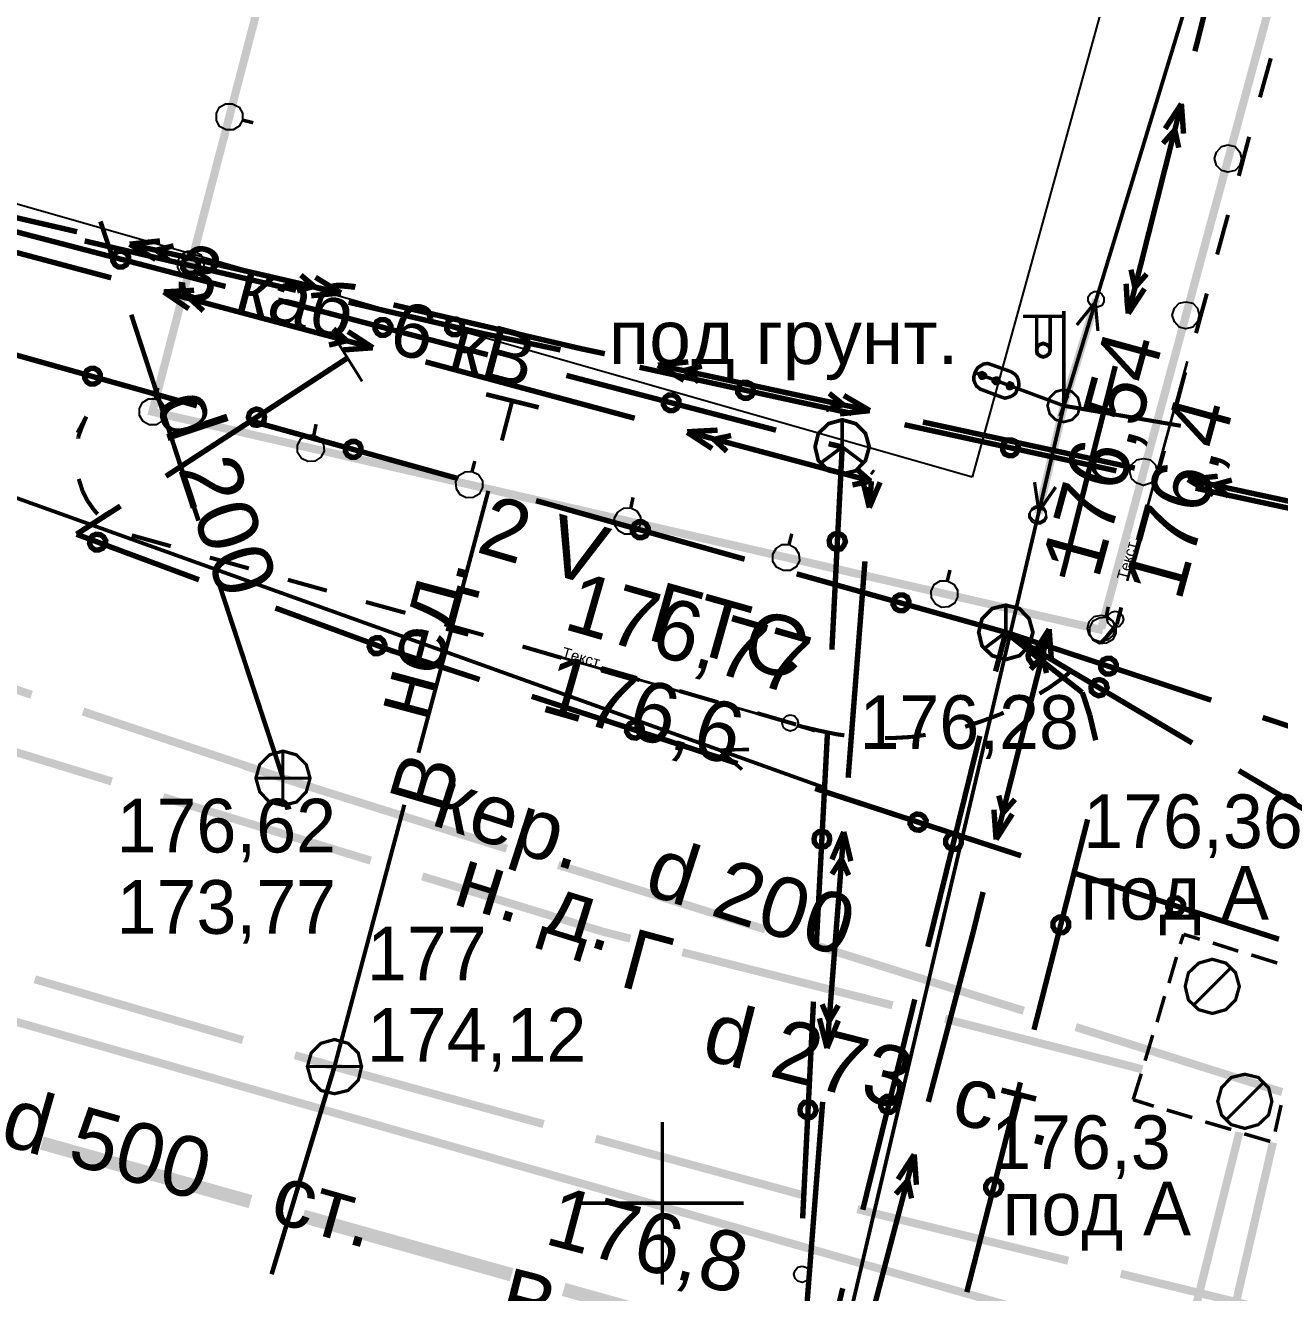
# Model space of a CAD drawing. Extents: x -2634 to -2115, y -2142 to -1393.
# Drawn here: x -2561.76 to -2538.61, y -2001.65 to -1978.27 of the extents above; entities that cross this region are included whole.
import ezdxf

# ---------------------------------------------------------------- set-up
doc = ezdxf.new("R2010")
doc.units = 0
doc.header["$MEASUREMENT"] = 0
for name, color, linetype in [('500_Геодез-Пункты_гео', 7, 'Continuous'), ('500_Дополн-Бордюры__п', 7, 'Continuous'), ('500_Линии_-Линии_связ', 7, 'Continuous'), ('500_Линии_-ЛЭП_провод', 7, 'Continuous'), ('500_Линии_-Смотровые_', 7, 'Continuous'), ('500_Линии_-Фонари_час', 7, 'Continuous'), ('500_Линии_-Электрокаб', 7, 'Continuous'), ('500_Объект-Опоры', 7, 'Continuous'), ('500_Огражд-Ограждения', 7, 'Continuous'), ('500_Рельеф-Высотные_о', 7, 'Continuous'), ('500_Трубоп-Водопровод', 7, 'Continuous'), ('500_Трубоп-Газопровод', 7, 'Continuous'), ('500_Трубоп-Канализаци', 7, 'Continuous'), ('500_Трубоп-Смотровые_', 7, 'Continuous'), ('500_Трубоп-Сооружения', 7, 'Continuous'), ('ЗАЯВКИ-Условные_з', 7, 'Continuous'), ('Красные_ли-Красные_ли', 7, 'Continuous'), ('Красные_ли-Оси_улиц_к', 7, 'Continuous')]:
    doc.layers.add(name, color=color, linetype=linetype)
doc.styles.add('TARIAL', font='Arial')

msp = doc.modelspace()

# ---------------------------------------------------------------- linework, layer by layer
at = {"layer": '500_Геодез-Пункты_гео', "color": 94, "const_width": 0.065}
for points in [[(-2550, -1998.5), (-2550, -2001.5)], [(-2551.5, -2000), (-2548.5, -2000)]]:
    msp.add_lwpolyline(points, dxfattribs=at)
at = {"layer": '500_Дополн-Бордюры__п', "color": 1, "const_width": 0.075}
for points in [[(-2538.77, -1978.88), (-2538.97, -1979.6)], [(-2539.17, -1980.33), (-2539.36, -1981.05)], [(-2539.56, -1981.77), (-2539.76, -1982.5)], [(-2539.95, -1983.22), (-2540.15, -1983.95)], [(-2540.35, -1984.67), (-2540.54, -1985.39)], [(-2560.63, -1985.49), (-2560.79, -1985.79)], [(-2560.71, -1985.68), (-2560.63, -1985.49)], [(-2560.63, -1985.49), (-2560.63, -1985.49)], [(-2560.78, -1985.87), (-2560.71, -1985.68)], [(-2560.78, -1985.9), (-2560.78, -1985.87)], [(-2540.74, -1986.12), (-2540.94, -1986.84)], [(-2560.76, -1986.67), (-2560.77, -1986.64)], [(-2560.7, -1986.86), (-2560.76, -1986.67)], [(-2560.61, -1987.04), (-2560.7, -1986.86)], [(-2560.49, -1987.21), (-2560.61, -1987.04)], [(-2560.42, -1987.29), (-2560.49, -1987.21)], [(-2559.07, -1987.88), (-2559.79, -1987.68)], [(-2541.13, -1987.56), (-2541.33, -1988.29)], [(-2557.63, -1988.29), (-2558.35, -1988.09)], [(-2556.19, -1988.7), (-2556.91, -1988.5)], [(-2554.74, -1989.11), (-2555.47, -1988.91)], [(-2541.53, -1989.01), (-2541.61, -1989.32)], [(-2553.3, -1989.52), (-2554.02, -1989.32)], [(-2541.61, -1989.32), (-2541.83, -1989.59)], [(-2541.83, -1989.59), (-2541.89, -1989.65)], [(-2551.86, -1989.94), (-2552.58, -1989.73)], [(-2550.42, -1990.35), (-2551.14, -1990.14)], [(-2542.58, -1990.29), (-2542.86, -1990.49)], [(-2542.43, -1990.16), (-2542.58, -1990.29)], [(-2542.86, -1990.49), (-2543.04, -1990.6)], [(-2548.97, -1990.76), (-2549.69, -1990.55)], [(-2547.53, -1991.17), (-2548.25, -1990.96)], [(-2543.76, -1990.98), (-2544.08, -1991.1)], [(-2543.7, -1990.95), (-2543.76, -1990.98)], [(-2547.52, -1991.18), (-2547.18, -1991.28)], [(-2547.12, -1991.28), (-2547.37, -1991.22)], [(-2544.08, -1991.1), (-2544.41, -1991.21)], [(-2544.41, -1991.21), (-2544.41, -1991.21)], [(-2546.78, -1991.35), (-2547.12, -1991.28)], [(-2546.64, -1991.37), (-2546.78, -1991.35)], [(-2545.76, -1991.42), (-2545.89, -1991.42)], [(-2545.41, -1991.4), (-2545.76, -1991.42)], [(-2545.14, -1991.36), (-2545.41, -1991.4)]]:
    msp.add_lwpolyline(points, dxfattribs=at)
at = {"layer": '500_Линии_-Линии_связ', "color": 6}
for points in [[(-2533.14, -1954.33), (-2542.59, -1985.29)], [(-2542.59, -1985.29), (-2548.97, -2012.41)], [(-2548.97, -2012.44), (-2542.59, -1985.29)]]:
    msp.add_lwpolyline(points, dxfattribs=at)
at = {"layer": '500_Линии_-Линии_связ', "color": 0}
for points, const_width in [([(-2561.93, -1982.08), (-2558.06, -1983.09)], 0.1), ([(-2556.76, -1983.16), (-2560.66, -1982.25)], 0.1), ([(-2557.09, -1983.34), (-2553.22, -1984.35)], 0.1), ([(-2553.3, -1983.96), (-2555.79, -1983.38)], 0.1), ([(-2542.58, -1985.24), (-2541.99, -1983.33)], 0.15), ([(-2551.88, -1984.26), (-2553.3, -1983.96)], 0.1), ([(-2558.59, -1985.29), (-2562.44, -1984.21)], 0.1), ([(-2556.07, -1983.99), (-2555.54, -1984.84)], 0.05), ([(-2555.81, -1984.41), (-2559.16, -1986.59)], 0.1), ([(-2546.51, -1985.43), (-2550.42, -1984.58)], 0.1), ([(-2551.77, -1984.73), (-2547.9, -1985.74)], 0.1), ([(-2542.6, -1985.34), (-2543.06, -1987.28)], 0.15), ([(-2542.59, -1985.29), (-2543.05, -1987.24)], 0.15), ([(-2553.78, -1986.63), (-2557.63, -1985.56)], 0.1), ([(-2541.62, -1986.49), (-2545.53, -1985.64)], 0.1), ([(-2546.93, -1985.99), (-2546.68, -1986.05)], 0.1), ([(-2546.68, -1986.05), (-2546.87, -1989.79)], 0.1), ([(-2536.25, -1987.65), (-2540.16, -1986.81)], 0.1), ([(-2560, -1987.14), (-2560.81, -1987.66)], 0.1), ([(-2560.81, -1987.66), (-2560.18, -1987.25)], 0.1), ([(-2548.48, -1988.12), (-2552.33, -1987.04)], 0.1), ([(-2558.55, -1988.5), (-2560.81, -1987.66)], 0.1), ([(-2560.81, -1987.66), (-2560.11, -1987.92)], 0.1), ([(-2543.66, -1989.47), (-2547.52, -1988.39)], 0.1), ([(-2555.02, -1989.8), (-2557.14, -1989.02)], 0.1), ([(-2543.66, -1989.47), (-2543.85, -1990.19)], 0.1), ([(-2543.78, -1989.93), (-2543.66, -1989.47)], 0.1), ([(-2543.66, -1989.47), (-2540.22, -1991.51)], 0.1), ([(-2543.66, -1989.47), (-2539.87, -1990.72)], 0.1), ([(-2542.25, -1990.58), (-2543.66, -1989.47)], 0.1), ([(-2543.66, -1989.47), (-2543.08, -1989.93)], 0.1), ([(-2553.37, -1990.34), (-2555.02, -1989.8)], 0.1), ([(-2548.61, -1991.89), (-2552.41, -1990.65)], 0.1), ([(-2542.22, -1990.66), (-2542.25, -1990.58)], 0.1), ([(-2542.11, -1991), (-2542.22, -1990.66)], 0.1), ([(-2542.03, -1991.34), (-2542.11, -1991)], 0.1), ([(-2538.92, -1991.04), (-2535.12, -1992.3)], 0.1), ([(-2546.95, -1991.29), (-2547.16, -1995.28)], 0.1), ([(-2545.1, -1995.27), (-2544.14, -1991.38)], 0.1), ([(-2542, -1991.46), (-2542.03, -1991.34)], 0.1), ([(-2539.36, -1992.02), (-2535.92, -1994.06)], 0.1), ([(-2543.38, -1993.59), (-2547.18, -1992.35)], 0.1), ([(-2543.14, -1996.8), (-2542.15, -1992.92)], 0.1), ([(-2538.62, -1995.13), (-2542.43, -1993.9)], 0.1), ([(-2547.21, -1996.28), (-2547.41, -2000.28)], 0.1), ([(-2546.3, -2000.12), (-2545.34, -1996.24)], 0.1), ([(-2544.38, -2001.64), (-2543.39, -1997.77)], 0.1), ([(-2547.63, -2005.46), (-2546.67, -2001.57)], 0.1)]:
    msp.add_lwpolyline(points, dxfattribs=dict(at, const_width=const_width))
at = {"layer": '500_Линии_-Линии_связ', "color": 0, "const_width": 0.1}
for points in [[(-2559.96, -1982.44), (-2559.89, -1982.48), (-2559.85, -1982.54), (-2559.85, -1982.62), (-2559.89, -1982.69), (-2559.96, -1982.73), (-2560.04, -1982.73), (-2560.1, -1982.69), (-2560.14, -1982.62), (-2560.14, -1982.55), (-2560.1, -1982.48), (-2560.04, -1982.44)], [(-2558.74, -1982.85), (-2558.81, -1982.81), (-2558.85, -1982.75), (-2558.85, -1982.67), (-2558.82, -1982.6), (-2558.75, -1982.56), (-2558.67, -1982.56), (-2558.61, -1982.59), (-2558.56, -1982.66), (-2558.56, -1982.74), (-2558.6, -1982.81), (-2558.66, -1982.85)], [(-2555.12, -1983.7), (-2555.05, -1983.74), (-2555.01, -1983.81), (-2555.01, -1983.88), (-2555.05, -1983.95), (-2555.12, -1983.99), (-2555.2, -1983.99), (-2555.26, -1983.95), (-2555.3, -1983.88), (-2555.3, -1983.81), (-2555.27, -1983.74), (-2555.2, -1983.7)], [(-2553.87, -1983.98), (-2553.94, -1983.94), (-2553.98, -1983.88), (-2553.98, -1983.8), (-2553.95, -1983.73), (-2553.88, -1983.69), (-2553.8, -1983.69), (-2553.73, -1983.72), (-2553.69, -1983.79), (-2553.69, -1983.87), (-2553.73, -1983.94), (-2553.79, -1983.98)], [(-2560.56, -1984.89), (-2560.62, -1984.85), (-2560.66, -1984.78), (-2560.66, -1984.71), (-2560.62, -1984.64), (-2560.55, -1984.6), (-2560.48, -1984.6), (-2560.41, -1984.64), (-2560.37, -1984.71), (-2560.37, -1984.79), (-2560.41, -1984.85), (-2560.48, -1984.89)], [(-2548.5, -1985.15), (-2548.56, -1985.12), (-2548.61, -1985.05), (-2548.61, -1984.97), (-2548.57, -1984.91), (-2548.51, -1984.86), (-2548.43, -1984.86), (-2548.36, -1984.89), (-2548.32, -1984.96), (-2548.32, -1985.04), (-2548.35, -1985.11), (-2548.42, -1985.15)], [(-2549.8, -1985.09), (-2549.73, -1985.13), (-2549.69, -1985.19), (-2549.69, -1985.27), (-2549.73, -1985.34), (-2549.8, -1985.38), (-2549.87, -1985.38), (-2549.94, -1985.34), (-2549.98, -1985.27), (-2549.98, -1985.19), (-2549.94, -1985.13), (-2549.88, -1985.09)], [(-2557.4, -1985.63), (-2557.48, -1985.65), (-2557.55, -1985.64), (-2557.61, -1985.58), (-2557.64, -1985.51), (-2557.62, -1985.43), (-2557.57, -1985.38), (-2557.49, -1985.35), (-2557.42, -1985.37), (-2557.36, -1985.42), (-2557.34, -1985.49), (-2557.35, -1985.57)], [(-2555.74, -1986.24), (-2555.81, -1986.2), (-2555.85, -1986.13), (-2555.85, -1986.05), (-2555.81, -1985.99), (-2555.74, -1985.95), (-2555.66, -1985.95), (-2555.59, -1985.99), (-2555.56, -1986.06), (-2555.56, -1986.14), (-2555.6, -1986.2), (-2555.66, -1986.24)], [(-2543.61, -1986.21), (-2543.68, -1986.18), (-2543.72, -1986.11), (-2543.72, -1986.03), (-2543.69, -1985.96), (-2543.62, -1985.92), (-2543.55, -1985.92), (-2543.48, -1985.95), (-2543.43, -1986.02), (-2543.43, -1986.1), (-2543.47, -1986.17), (-2543.53, -1986.21)], [(-2550.45, -1987.72), (-2550.51, -1987.68), (-2550.55, -1987.62), (-2550.55, -1987.54), (-2550.51, -1987.47), (-2550.44, -1987.43), (-2550.37, -1987.43), (-2550.3, -1987.47), (-2550.26, -1987.54), (-2550.26, -1987.62), (-2550.3, -1987.69), (-2550.37, -1987.72)], [(-2560.47, -1987.95), (-2560.54, -1987.9), (-2560.57, -1987.83), (-2560.56, -1987.75), (-2560.52, -1987.69), (-2560.45, -1987.66), (-2560.37, -1987.67), (-2560.31, -1987.71), (-2560.27, -1987.78), (-2560.28, -1987.86), (-2560.33, -1987.92), (-2560.4, -1987.95)], [(-2546.62, -1987.8), (-2546.65, -1987.87), (-2546.7, -1987.93), (-2546.78, -1987.94), (-2546.85, -1987.92), (-2546.91, -1987.86), (-2546.92, -1987.78), (-2546.9, -1987.71), (-2546.84, -1987.66), (-2546.76, -1987.64), (-2546.69, -1987.67), (-2546.64, -1987.72)], [(-2545.63, -1989.07), (-2545.7, -1989.03), (-2545.74, -1988.96), (-2545.74, -1988.89), (-2545.7, -1988.82), (-2545.63, -1988.78), (-2545.55, -1988.78), (-2545.48, -1988.82), (-2545.45, -1988.89), (-2545.45, -1988.97), (-2545.49, -1989.03), (-2545.55, -1989.07)], [(-2555.32, -1989.86), (-2555.38, -1989.81), (-2555.41, -1989.74), (-2555.4, -1989.66), (-2555.36, -1989.6), (-2555.29, -1989.57), (-2555.21, -1989.57), (-2555.15, -1989.62), (-2555.12, -1989.69), (-2555.12, -1989.77), (-2555.17, -1989.83), (-2555.24, -1989.86)], [(-2543.19, -1990.03), (-2543.24, -1989.96), (-2543.25, -1989.89), (-2543.22, -1989.82), (-2543.16, -1989.77), (-2543.08, -1989.76), (-2543.01, -1989.79), (-2542.96, -1989.85), (-2542.95, -1989.93), (-2542.98, -1990), (-2543.05, -1990.05), (-2543.12, -1990.06)], [(-2541.72, -1989.95), (-2541.65, -1990), (-2541.62, -1990.06), (-2541.62, -1990.14), (-2541.67, -1990.21), (-2541.74, -1990.24), (-2541.81, -1990.24), (-2541.88, -1990.19), (-2541.91, -1990.13), (-2541.91, -1990.05), (-2541.87, -1989.98), (-2541.8, -1989.95)], [(-2541.87, -1990.36), (-2541.81, -1990.41), (-2541.79, -1990.49), (-2541.82, -1990.56), (-2541.87, -1990.62), (-2541.95, -1990.64), (-2542.02, -1990.61), (-2542.08, -1990.56), (-2542.09, -1990.48), (-2542.07, -1990.41), (-2542.02, -1990.36), (-2541.94, -1990.34)], [(-2550.56, -1991.41), (-2550.62, -1991.37), (-2550.66, -1991.3), (-2550.65, -1991.22), (-2550.61, -1991.16), (-2550.54, -1991.12), (-2550.47, -1991.13), (-2550.4, -1991.17), (-2550.37, -1991.24), (-2550.37, -1991.32), (-2550.41, -1991.38), (-2550.48, -1991.42)], [(-2545.33, -1993.11), (-2545.39, -1993.07), (-2545.43, -1993), (-2545.42, -1992.92), (-2545.38, -1992.86), (-2545.31, -1992.82), (-2545.23, -1992.83), (-2545.17, -1992.87), (-2545.13, -1992.94), (-2545.14, -1993.02), (-2545.18, -1993.08), (-2545.25, -1993.12)], [(-2546.91, -1993.29), (-2546.93, -1993.37), (-2546.99, -1993.42), (-2547.06, -1993.43), (-2547.14, -1993.41), (-2547.19, -1993.35), (-2547.2, -1993.28), (-2547.18, -1993.2), (-2547.12, -1993.15), (-2547.05, -1993.14), (-2546.97, -1993.16), (-2546.92, -1993.22)], [(-2544.77, -1993.29), (-2544.73, -1993.22), (-2544.66, -1993.18), (-2544.58, -1993.18), (-2544.52, -1993.22), (-2544.48, -1993.28), (-2544.48, -1993.36), (-2544.51, -1993.43), (-2544.58, -1993.47), (-2544.66, -1993.47), (-2544.73, -1993.43), (-2544.77, -1993.37)], [(-2540.57, -1994.66), (-2540.64, -1994.62), (-2540.67, -1994.55), (-2540.67, -1994.47), (-2540.63, -1994.4), (-2540.56, -1994.37), (-2540.48, -1994.37), (-2540.41, -1994.42), (-2540.38, -1994.48), (-2540.38, -1994.56), (-2540.43, -1994.63), (-2540.49, -1994.66)], [(-2542.79, -1994.82), (-2542.75, -1994.76), (-2542.68, -1994.72), (-2542.61, -1994.72), (-2542.54, -1994.75), (-2542.5, -1994.82), (-2542.5, -1994.9), (-2542.54, -1994.97), (-2542.6, -1995.01), (-2542.68, -1995.01), (-2542.75, -1994.97), (-2542.79, -1994.9)], [(-2547.16, -1998.29), (-2547.19, -1998.36), (-2547.24, -1998.41), (-2547.32, -1998.43), (-2547.39, -1998.4), (-2547.45, -1998.35), (-2547.46, -1998.27), (-2547.44, -1998.2), (-2547.38, -1998.14), (-2547.3, -1998.13), (-2547.23, -1998.15), (-2547.18, -1998.21)], [(-2545.97, -1998.14), (-2545.93, -1998.07), (-2545.87, -1998.03), (-2545.79, -1998.03), (-2545.72, -1998.07), (-2545.68, -1998.14), (-2545.68, -1998.21), (-2545.72, -1998.28), (-2545.78, -1998.32), (-2545.86, -1998.32), (-2545.93, -1998.29), (-2545.97, -1998.22)], [(-2544.03, -1999.67), (-2543.99, -1999.6), (-2543.93, -1999.56), (-2543.85, -1999.56), (-2543.78, -1999.6), (-2543.74, -1999.66), (-2543.74, -1999.74), (-2543.78, -1999.81), (-2543.85, -1999.85), (-2543.92, -1999.85), (-2543.99, -1999.81), (-2544.03, -1999.74)]]:
    msp.add_lwpolyline(points, close=True, dxfattribs=at)
at = {"layer": '500_Линии_-Линии_связ', "color": 0}
for points in [[(-2542.14, -1983.28), (-2542.1, -1983.22), (-2542.03, -1983.18), (-2541.95, -1983.18), (-2541.89, -1983.23), (-2541.85, -1983.29), (-2541.85, -1983.37), (-2541.89, -1983.44), (-2541.96, -1983.47), (-2542.04, -1983.47), (-2542.1, -1983.43), (-2542.14, -1983.36)], [(-2542.91, -1987.36), (-2542.95, -1987.43), (-2543.02, -1987.47), (-2543.11, -1987.47), (-2543.18, -1987.43), (-2543.23, -1987.36), (-2543.23, -1987.28), (-2543.19, -1987.22), (-2543.12, -1987.18), (-2543.04, -1987.17), (-2542.96, -1987.21), (-2542.92, -1987.28)], [(-2542.92, -1987.32), (-2542.95, -1987.39), (-2543.02, -1987.43), (-2543.1, -1987.43), (-2543.16, -1987.39), (-2543.21, -1987.33), (-2543.21, -1987.25), (-2543.17, -1987.18), (-2543.11, -1987.14), (-2543.03, -1987.14), (-2542.96, -1987.17), (-2542.92, -1987.24)]]:
    msp.add_lwpolyline(points, close=True, dxfattribs=at)
at = {"layer": '500_Линии_-ЛЭП_провод', "color": 253, "const_width": 0.07}
for points in [[(-2533.14, -1954.33), (-2542.59, -1985.29)], [(-2547.05, -1992.32), (-2577.74, -1981.32)], [(-2548.97, -2012.41), (-2542.59, -1985.29)]]:
    msp.add_lwpolyline(points, dxfattribs=at)
at = {"layer": '500_Линии_-ЛЭП_провод', "color": 0}
for points, const_width in [([(-2542.59, -1985.29), (-2542.01, -1983.38)], 0.06), ([(-2542.35, -1983.8), (-2542.01, -1983.38)], 0.06), ([(-2541.96, -1983.91), (-2542.01, -1983.38)], 0.06), ([(-2542.59, -1985.29), (-2543.05, -1987.24)], 0.06), ([(-2543.13, -1986.7), (-2543.05, -1987.24)], 0.06), ([(-2542.74, -1986.79), (-2543.05, -1987.24)], 0.06), ([(-2548.4, -1991.63), (-2548.94, -1991.64)], 0.065), ([(-2547.05, -1992.32), (-2548.94, -1991.64)], 0.065), ([(-2548.53, -1992), (-2548.94, -1991.64)], 0.065)]:
    msp.add_lwpolyline(points, dxfattribs=dict(at, const_width=const_width))
at = {"layer": '500_Линии_-Смотровые_', "color": 0, "const_width": 0.07}
for points in [[(-2546.68, -1985.55), (-2546.43, -1985.62), (-2546.25, -1985.8), (-2546.18, -1986.05), (-2546.25, -1986.3), (-2546.43, -1986.49), (-2546.68, -1986.55), (-2546.93, -1986.49), (-2547.12, -1986.3), (-2547.18, -1986.05), (-2547.12, -1985.8), (-2546.93, -1985.62)], [(-2546.68, -1986), (-2546.68, -1986), (-2546.68, -1986), (-2546.68, -1986), (-2546.68, -1986), (-2546.68, -1986), (-2546.68, -1986), (-2546.68, -1986), (-2546.68, -1986), (-2546.68, -1986), (-2546.68, -1986), (-2546.68, -1986)], [(-2543.66, -1988.97), (-2543.41, -1989.03), (-2543.23, -1989.22), (-2543.16, -1989.47), (-2543.23, -1989.72), (-2543.41, -1989.9), (-2543.66, -1989.97), (-2543.91, -1989.9), (-2544.1, -1989.72), (-2544.16, -1989.47), (-2544.1, -1989.22), (-2543.91, -1989.03)], [(-2543.66, -1989.42), (-2543.66, -1989.42), (-2543.66, -1989.42), (-2543.66, -1989.42), (-2543.66, -1989.42), (-2543.66, -1989.42), (-2543.66, -1989.42), (-2543.66, -1989.42), (-2543.66, -1989.42), (-2543.66, -1989.42), (-2543.66, -1989.42), (-2543.66, -1989.42)]]:
    msp.add_lwpolyline(points, close=True, dxfattribs=at)
at = {"layer": '500_Линии_-Смотровые_', "color": 0, "const_width": 0.065}
for points in [[(-2546.68, -1985.55), (-2546.68, -1986.05)], [(-2547.08, -1986.35), (-2546.68, -1986.05)], [(-2546.68, -1986.05), (-2546.28, -1986.35)], [(-2543.66, -1988.97), (-2543.66, -1989.47)], [(-2544.06, -1989.77), (-2543.66, -1989.47)], [(-2543.66, -1989.47), (-2543.26, -1989.77)]]:
    msp.add_lwpolyline(points, dxfattribs=at)
at = {"layer": '500_Линии_-Фонари_час', "color": 0, "const_width": 0.065}
for points in [[(-2543.34, -1983.64), (-2542.59, -1983.64)], [(-2543.09, -1984.29), (-2543.09, -1983.64)], [(-2542.84, -1984.29), (-2542.84, -1983.64)], [(-2542.59, -1985.29), (-2542.59, -1983.54)], [(-2543.09, -1984.26), (-2543.09, -1984.14)], [(-2543.09, -1984.26), (-2543.09, -1984.14)], [(-2542.84, -1984.26), (-2542.84, -1984.14)], [(-2542.84, -1984.24), (-2542.84, -1984.24)], [(-2542.59, -1985.29), (-2544.23, -1984.68)], [(-2542.52, -1985.1), (-2542.66, -1985.48)]]:
    msp.add_lwpolyline(points, dxfattribs=at)
at = {"layer": '500_Линии_-Фонари_час', "color": 0}
for points, const_width in [([(-2543.09, -1984.26), (-2543.08, -1984.2), (-2543.03, -1984.16), (-2542.97, -1984.14), (-2542.91, -1984.16), (-2542.86, -1984.2), (-2542.84, -1984.26), (-2542.86, -1984.33), (-2542.91, -1984.37), (-2542.97, -1984.39), (-2543.03, -1984.37), (-2543.08, -1984.33)], 0.07), ([(-2544.23, -1984.68), (-2544.25, -1984.75), (-2544.25, -1984.82), (-2544.23, -1984.87), (-2544.2, -1984.93), (-2544.16, -1984.96), (-2544.14, -1984.98), (-2543.74, -1985.13), (-2543.68, -1985.15), (-2543.63, -1985.14), (-2543.57, -1985.12), (-2543.53, -1985.1), (-2543.48, -1985.06), (-2543.46, -1985.01), (-2543.44, -1984.98), (-2543.42, -1984.93), (-2543.42, -1984.88), (-2543.43, -1984.81), (-2543.45, -1984.76), (-2543.49, -1984.71), (-2543.55, -1984.67), (-2543.57, -1984.66), (-2543.96, -1984.52), (-2544, -1984.51), (-2544.07, -1984.52), (-2544.12, -1984.55), (-2544.18, -1984.59), (-2544.21, -1984.64)], 0.065), ([(-2544.11, -1984.78), (-2544.13, -1984.76), (-2544.14, -1984.74), (-2544.14, -1984.72), (-2544.13, -1984.69), (-2544.1, -1984.68), (-2544.08, -1984.69), (-2544.06, -1984.7), (-2544.04, -1984.72), (-2544.05, -1984.75), (-2544.06, -1984.77), (-2544.09, -1984.78)], 0.07), ([(-2543.85, -1984.88), (-2543.87, -1984.86), (-2543.89, -1984.84), (-2543.88, -1984.81), (-2543.87, -1984.79), (-2543.84, -1984.78), (-2543.82, -1984.78), (-2543.8, -1984.8), (-2543.79, -1984.82), (-2543.79, -1984.85), (-2543.8, -1984.87), (-2543.83, -1984.88)], 0.07), ([(-2543.6, -1984.97), (-2543.62, -1984.96), (-2543.63, -1984.93), (-2543.63, -1984.91), (-2543.61, -1984.89), (-2543.59, -1984.87), (-2543.56, -1984.88), (-2543.54, -1984.89), (-2543.53, -1984.92), (-2543.53, -1984.94), (-2543.55, -1984.96), (-2543.57, -1984.97)], 0.07)]:
    msp.add_lwpolyline(points, close=True, dxfattribs=dict(at, const_width=const_width))
for points in [[(-2541.94, -1985.53), (-2541.94, -1985.53)], [(-2541.14, -1985.83), (-2541.14, -1985.83)]]:
    msp.add_lwpolyline(points, dxfattribs=at)
at = {"layer": '500_Линии_-Электрокаб', "color": 12, "const_width": 0.1}
for points in [[(-2540.17, -1978.75), (-2539.19, -1974.87)], [(-2541.35, -1983.4), (-2540.42, -1979.72)], [(-2540.72, -1980.18), (-2540.42, -1979.72)], [(-2540.38, -1980.27), (-2540.42, -1979.72)], [(-2540.76, -1980.45), (-2540.54, -1980.2)], [(-2540.47, -1980.53), (-2540.54, -1980.2)], [(-2560.8, -1982.08), (-2564.7, -1981.18)], [(-2564.03, -1981.9), (-2560.17, -1982.93)], [(-2559.27, -1982.25), (-2559.83, -1982.31)], [(-2555.93, -1983.21), (-2559.83, -1982.31)], [(-2559.35, -1982.59), (-2559.83, -1982.31)], [(-2559.02, -1982.34), (-2559.34, -1982.42)], [(-2559.08, -1982.63), (-2559.34, -1982.42)], [(-2541.28, -1983.1), (-2541.35, -1982.78)], [(-2556.42, -1983.09), (-2556.67, -1982.88)], [(-2555.93, -1983.21), (-2556.4, -1982.92)], [(-2541.42, -1983.39), (-2541.44, -1983.04)], [(-2541.27, -1983.1), (-2541.06, -1982.86)], [(-2559.2, -1983.19), (-2558.64, -1983.16)], [(-2559.2, -1983.19), (-2555.34, -1984.22)], [(-2559.2, -1983.19), (-2558.74, -1983.5)], [(-2558.71, -1983.32), (-2558.39, -1983.25)], [(-2556.43, -1983.09), (-2556.74, -1983.17)], [(-2555.93, -1983.21), (-2556.48, -1983.26)], [(-2541.29, -1983.42), (-2541.1, -1983.13)], [(-2558.71, -1983.32), (-2558.47, -1983.54)], [(-2551.49, -1984.24), (-2554.96, -1983.43)], [(-2541.4, -1983.59), (-2541.42, -1983.39)], [(-2541.4, -1983.59), (-2541.35, -1983.4)], [(-2541.4, -1983.59), (-2541.29, -1983.42)], [(-2556.07, -1983.87), (-2555.82, -1984.09)], [(-2555.8, -1983.92), (-2555.34, -1984.22)], [(-2556.15, -1984.17), (-2555.82, -1984.09)], [(-2555.89, -1984.26), (-2555.34, -1984.22)], [(-2551.06, -1984.33), (-2551.49, -1984.24)], [(-2554.37, -1984.48), (-2550.51, -1985.52)], [(-2549.52, -1984.48), (-2550.08, -1984.54)], [(-2546.17, -1985.38), (-2550.08, -1984.54)], [(-2549.6, -1984.82), (-2550.08, -1984.54)], [(-2549.27, -1984.56), (-2549.59, -1984.64)], [(-2549.33, -1984.85), (-2549.59, -1984.64)], [(-2542.62, -1988.44), (-2541.64, -1984.56)], [(-2546.66, -1985.27), (-2546.92, -1985.06)], [(-2546.17, -1985.38), (-2546.65, -1985.1)], [(-2546.67, -1985.27), (-2546.98, -1985.36)], [(-2546.17, -1985.38), (-2546.72, -1985.44)], [(-2541.28, -1986.44), (-2545.19, -1985.59)], [(-2549.54, -1985.77), (-2548.98, -1985.74)], [(-2549.54, -1985.77), (-2546.14, -1986.68)], [(-2549.54, -1985.78), (-2549.08, -1986.08)], [(-2549.05, -1985.91), (-2548.73, -1985.84)], [(-2549.05, -1985.91), (-2548.81, -1986.13)], [(-2546.41, -1986.46), (-2546.16, -1986.68)], [(-2546.14, -1986.5), (-2546.1, -1986.53)], [(-2546.49, -1986.75), (-2546.16, -1986.68)], [(-2546.3, -1986.67), (-2546.18, -1987.17)], [(-2546.14, -1986.68), (-2546.18, -1987.17)], [(-2545.98, -1986.7), (-2546.18, -1987.17)], [(-2539.75, -1986.59), (-2540.3, -1986.65)], [(-2536.39, -1987.49), (-2540.3, -1986.65)], [(-2539.83, -1986.93), (-2540.3, -1986.65)], [(-2539.49, -1986.66), (-2539.82, -1986.75)], [(-2539.55, -1986.96), (-2539.82, -1986.75)], [(-2546.23, -1986.84), (-2546.19, -1986.84)], [(-2546.26, -1988.16), (-2546.57, -1992.15)], [(-2543.84, -1993.29), (-2542.86, -1989.41)], [(-2543.16, -1989.88), (-2542.86, -1989.41)], [(-2542.82, -1989.97), (-2542.86, -1989.41)], [(-2543.2, -1990.15), (-2542.98, -1989.9)], [(-2542.91, -1990.22), (-2542.98, -1989.9)], [(-2543.71, -1992.8), (-2543.79, -1992.48)], [(-2543.71, -1992.8), (-2543.49, -1992.55)], [(-2543.84, -1993.29), (-2543.88, -1992.74)], [(-2543.84, -1993.29), (-2543.54, -1992.82)], [(-2546.65, -1993.15), (-2546.96, -1997.14)], [(-2546.65, -1993.15), (-2546.87, -1993.66)], [(-2546.65, -1993.15), (-2546.52, -1993.69)], [(-2546.69, -1993.65), (-2546.87, -1993.93)], [(-2546.69, -1993.66), (-2546.56, -1993.95)], [(-2544.26, -1994.99), (-2544.08, -1994.26)], [(-2545.09, -1998.13), (-2544.26, -1994.99)], [(-2547.05, -1996.33), (-2546.92, -1996.64)], [(-2546.75, -1996.35), (-2546.92, -1996.64)], [(-2547.1, -1996.59), (-2546.96, -1997.14)], [(-2546.75, -1996.63), (-2546.96, -1997.14)], [(-2547.04, -1998.13), (-2547.35, -2002.12)], [(-2546.37, -2002.97), (-2545.35, -1999.1)], [(-2545.65, -1999.56), (-2545.35, -1999.1)], [(-2545.31, -1999.66), (-2545.35, -1999.1)], [(-2545.69, -1999.83), (-2545.47, -1999.58)], [(-2545.4, -1999.91), (-2545.47, -1999.58)]]:
    msp.add_lwpolyline(points, dxfattribs=at)
at = {"layer": '500_Объект-Опоры', "color": 1, "const_width": 0.05}
msp.add_lwpolyline([(-2542.59, -1984.99), (-2542.44, -1985.03), (-2542.33, -1985.14), (-2542.29, -1985.29), (-2542.33, -1985.44), (-2542.44, -1985.55), (-2542.59, -1985.59), (-2542.74, -1985.55), (-2542.85, -1985.44), (-2542.89, -1985.29), (-2542.85, -1985.14), (-2542.74, -1985.03)], close=True, dxfattribs=at)
at = {"layer": '500_Объект-Опоры', "color": 0, "const_width": 0.075}
msp.add_lwpolyline([(-2542.59, -1985.29), (-2540.43, -1985.66)], dxfattribs=at)
at = {"layer": '500_Огражд-Ограждения', "color": 0}
for points, const_width in [([(-2541.9, -1989.4), (-2527.83, -1937.4)], 0.15), ([(-2541.87, -1989.43), (-2559.41, -1985.4), (-2555.15, -1969.07)], 0.15), ([(-2557.55, -1980.07), (-2557.75, -1980.02)], 0.065), ([(-2558.26, -1982.79), (-2558.46, -1982.74)], 0.065), ([(-2559.31, -1984.96), (-2559.35, -1985.16)], 0.065), ([(-2556.39, -1985.63), (-2556.43, -1985.83)], 0.065), ([(-2553.46, -1986.31), (-2553.51, -1986.5)], 0.065), ([(-2550.54, -1986.98), (-2550.58, -1987.17)], 0.065), ([(-2547.61, -1987.65), (-2547.66, -1987.85)], 0.065), ([(-2544.69, -1988.32), (-2544.74, -1988.52)], 0.065), ([(-2541.77, -1989), (-2541.81, -1989.19)], 0.065)]:
    msp.add_lwpolyline(points, dxfattribs=dict(at, const_width=const_width))
for points in [[(-2557.75, -1980.02), (-2557.81, -1980.13), (-2557.92, -1980.2), (-2558.05, -1980.2), (-2558.17, -1980.14), (-2558.23, -1980.02), (-2558.23, -1979.89), (-2558.17, -1979.78), (-2558.06, -1979.72), (-2557.93, -1979.72), (-2557.81, -1979.78), (-2557.75, -1979.89)], [(-2539.56, -1980.48), (-2539.43, -1980.51), (-2539.34, -1980.61), (-2539.31, -1980.73), (-2539.34, -1980.86), (-2539.43, -1980.95), (-2539.56, -1980.98), (-2539.68, -1980.95), (-2539.77, -1980.86), (-2539.81, -1980.73), (-2539.77, -1980.61), (-2539.68, -1980.51)], [(-2558.46, -1982.74), (-2558.52, -1982.85), (-2558.63, -1982.92), (-2558.76, -1982.92), (-2558.88, -1982.86), (-2558.94, -1982.74), (-2558.94, -1982.62), (-2558.88, -1982.5), (-2558.77, -1982.44), (-2558.64, -1982.44), (-2558.52, -1982.5), (-2558.46, -1982.61)], [(-2540.34, -1983.37), (-2540.21, -1983.4), (-2540.12, -1983.49), (-2540.09, -1983.62), (-2540.12, -1983.74), (-2540.21, -1983.84), (-2540.34, -1983.87), (-2540.46, -1983.84), (-2540.55, -1983.74), (-2540.59, -1983.62), (-2540.55, -1983.49), (-2540.46, -1983.4)], [(-2559.35, -1985.16), (-2559.24, -1985.22), (-2559.17, -1985.33), (-2559.17, -1985.46), (-2559.23, -1985.57), (-2559.34, -1985.64), (-2559.47, -1985.64), (-2559.58, -1985.58), (-2559.65, -1985.47), (-2559.65, -1985.34), (-2559.59, -1985.23), (-2559.48, -1985.16)], [(-2556.43, -1985.83), (-2556.32, -1985.89), (-2556.25, -1986), (-2556.24, -1986.13), (-2556.3, -1986.24), (-2556.41, -1986.31), (-2556.54, -1986.32), (-2556.66, -1986.26), (-2556.73, -1986.15), (-2556.73, -1986.02), (-2556.67, -1985.9), (-2556.56, -1985.83)], [(-2541.12, -1986.26), (-2540.99, -1986.29), (-2540.9, -1986.38), (-2540.87, -1986.51), (-2540.9, -1986.63), (-2540.99, -1986.72), (-2541.12, -1986.76), (-2541.24, -1986.72), (-2541.34, -1986.63), (-2541.37, -1986.51), (-2541.34, -1986.38), (-2541.24, -1986.29)], [(-2553.51, -1986.5), (-2553.39, -1986.56), (-2553.32, -1986.67), (-2553.32, -1986.8), (-2553.38, -1986.92), (-2553.49, -1986.98), (-2553.62, -1986.99), (-2553.73, -1986.93), (-2553.8, -1986.82), (-2553.81, -1986.69), (-2553.75, -1986.57), (-2553.64, -1986.51)], [(-2550.58, -1987.17), (-2550.47, -1987.23), (-2550.4, -1987.34), (-2550.4, -1987.47), (-2550.46, -1987.59), (-2550.57, -1987.66), (-2550.7, -1987.66), (-2550.81, -1987.6), (-2550.88, -1987.49), (-2550.88, -1987.36), (-2550.82, -1987.25), (-2550.71, -1987.18)], [(-2547.66, -1987.85), (-2547.55, -1987.91), (-2547.48, -1988.02), (-2547.47, -1988.15), (-2547.53, -1988.26), (-2547.64, -1988.33), (-2547.77, -1988.33), (-2547.89, -1988.27), (-2547.96, -1988.16), (-2547.96, -1988.03), (-2547.9, -1987.92), (-2547.79, -1987.85)], [(-2544.74, -1988.52), (-2544.62, -1988.58), (-2544.55, -1988.69), (-2544.55, -1988.82), (-2544.61, -1988.93), (-2544.72, -1989), (-2544.85, -1989.01), (-2544.96, -1988.95), (-2545.03, -1988.84), (-2545.04, -1988.71), (-2544.98, -1988.59), (-2544.87, -1988.52)], [(-2541.9, -1989.15), (-2541.78, -1989.18), (-2541.68, -1989.27), (-2541.65, -1989.4), (-2541.68, -1989.52), (-2541.78, -1989.61), (-2541.9, -1989.65), (-2542.03, -1989.61), (-2542.12, -1989.52), (-2542.15, -1989.4), (-2542.12, -1989.27), (-2542.03, -1989.18)], [(-2541.81, -1989.19), (-2541.7, -1989.25), (-2541.63, -1989.36), (-2541.63, -1989.49), (-2541.69, -1989.61), (-2541.8, -1989.67), (-2541.93, -1989.68), (-2542.04, -1989.62), (-2542.11, -1989.51), (-2542.11, -1989.38), (-2542.05, -1989.26), (-2541.94, -1989.2)]]:
    msp.add_lwpolyline(points, close=True, dxfattribs=at)
at = {"layer": '500_Рельеф-Высотные_о', "color": 0, "const_width": 0.05}
for points in [[(-2541.42, -1988.52), (-2540.31, -1984.47)], [(-2551.87, -1989.93), (-2547.83, -1991.09)]]:
    msp.add_lwpolyline(points, dxfattribs=at)
at = {"layer": '500_Рельеф-Высотные_о', "color": 0}
for points in [[(-2541.64, -1989.08), (-2541.56, -1989.1), (-2541.51, -1989.15), (-2541.49, -1989.23), (-2541.51, -1989.3), (-2541.56, -1989.36), (-2541.64, -1989.38), (-2541.71, -1989.36), (-2541.77, -1989.3), (-2541.79, -1989.23), (-2541.77, -1989.15), (-2541.71, -1989.1)], [(-2547.64, -1990.99), (-2547.56, -1991.01), (-2547.51, -1991.07), (-2547.49, -1991.14), (-2547.51, -1991.22), (-2547.56, -1991.27), (-2547.64, -1991.29), (-2547.71, -1991.27), (-2547.77, -1991.22), (-2547.79, -1991.14), (-2547.77, -1991.07), (-2547.71, -1991.01)], [(-2547.42, -2001.16), (-2547.35, -2001.18), (-2547.29, -2001.24), (-2547.27, -2001.31), (-2547.29, -2001.39), (-2547.35, -2001.44), (-2547.42, -2001.46), (-2547.5, -2001.44), (-2547.55, -2001.39), (-2547.57, -2001.31), (-2547.55, -2001.24), (-2547.5, -2001.18)]]:
    msp.add_lwpolyline(points, close=True, dxfattribs=at)
at = {"layer": '500_Трубоп-Водопровод', "color": 0, "const_width": 0.085}
msp.add_lwpolyline([(-2553.25, -1985.08), (-2552.28, -1985.32)], dxfattribs=at)
at = {"layer": '500_Трубоп-Водопровод', "color": 94}
for points, const_width in [([(-2552.77, -1985.2), (-2552.96, -1985.93)], 0.075), ([(-2552.95, -1985.89), (-2552.77, -1985.2)], 0.075), ([(-2554.5, -1991.69), (-2553.21, -1986.86)], 0.075), ([(-2556.05, -1997.48), (-2554.76, -1992.65)], 0.075), ([(-2561.58, -1995.87), (-2557.74, -1996.99)], 0.15), ([(-2556.78, -1997.27), (-2556.05, -1997.48)], 0.15), ([(-2556.05, -1997.48), (-2557.21, -2001.31)], 0.085), ([(-2556.05, -1997.48), (-2556.38, -1997.38)], 0.15), ([(-2556.05, -1997.48), (-2552.19, -1998.54)], 0.15), ([(-2561.45, -1998.89), (-2557.6, -1999.97)], 0.25), ([(-2551.23, -1998.81), (-2547.37, -1999.86)], 0.15), ([(-2546.4, -2000.11), (-2542.51, -2001.06)], 0.15), ([(-2556.63, -2000.24), (-2552.78, -2001.32)], 0.25), ([(-2541.54, -2001.3), (-2537.66, -2002.25)], 0.15), ([(-2551.82, -2001.59), (-2547.97, -2002.67)], 0.25)]:
    msp.add_lwpolyline(points, dxfattribs=dict(at, const_width=const_width))
at = {"layer": '500_Трубоп-Газопровод', "color": 5, "const_width": 0.15}
for points in [[(-2563.99, -1991.05), (-2560.16, -1992.22)], [(-2559.21, -1992.51), (-2555.38, -1993.68)], [(-2554.43, -1993.97), (-2551.1, -1994.99)], [(-2551.1, -1994.99), (-2550.59, -1995.12)], [(-2549.63, -1995.37), (-2545.75, -1996.35)], [(-2544.78, -1996.6), (-2541.14, -1997.53)], [(-2541.14, -1997.53), (-2541.87, -1997.34)], [(-2539.35, -1998.69), (-2540.32, -2002.57)], [(-2538.73, -1998.88), (-2539.63, -2002.77)]]:
    msp.add_lwpolyline(points, dxfattribs=at)
at = {"layer": '500_Трубоп-Канализаци', "color": 34}
for points, const_width in [([(-2560.11, -1982.66), (-2560.37, -1981.89)], 0.085), ([(-2560.37, -1981.89), (-2560.13, -1982.6)], 0.085), ([(-2558.56, -1987.41), (-2559.8, -1983.61)], 0.085), ([(-2557, -1992.16), (-2558.25, -1988.36)], 0.085), ([(-2565.43, -1989.35), (-2561.64, -1990.62)], 0.15), ([(-2560.69, -1990.93), (-2557, -1992.16)], 0.15), ([(-2552.87, -1993.46), (-2556.69, -1992.26)], 0.15), ([(-2548.1, -1994.95), (-2551.92, -1993.76)], 0.15), ([(-2543.33, -1996.45), (-2547.15, -1995.25)], 0.15), ([(-2538.56, -1997.95), (-2542.37, -1996.75)], 0.15)]:
    msp.add_lwpolyline(points, dxfattribs=dict(at, const_width=const_width))
at = {"layer": '500_Трубоп-Канализаци', "color": 32, "const_width": 0.15}
for points in [[(-2557, -1992.16), (-2557.71, -1991.93)], [(-2557, -1992.16), (-2556.28, -1992.39)]]:
    msp.add_lwpolyline(points, dxfattribs=at)
at = {"layer": '500_Трубоп-Смотровые_', "color": 0, "const_width": 0.06}
for points in [[(-2557, -1991.66), (-2556.75, -1991.73), (-2556.57, -1991.91), (-2556.5, -1992.16), (-2556.57, -1992.41), (-2556.75, -1992.6), (-2557, -1992.66), (-2557.25, -1992.6), (-2557.43, -1992.41), (-2557.5, -1992.16), (-2557.43, -1991.91), (-2557.25, -1991.73)], [(-2539.85, -1995.5), (-2539.6, -1995.57), (-2539.42, -1995.75), (-2539.35, -1996), (-2539.42, -1996.25), (-2539.6, -1996.43), (-2539.85, -1996.5), (-2540.1, -1996.43), (-2540.29, -1996.25), (-2540.35, -1996), (-2540.29, -1995.75), (-2540.1, -1995.57)], [(-2556.05, -1996.98), (-2555.8, -1997.05), (-2555.61, -1997.23), (-2555.55, -1997.48), (-2555.61, -1997.73), (-2555.8, -1997.92), (-2556.05, -1997.98), (-2556.3, -1997.92), (-2556.48, -1997.73), (-2556.55, -1997.48), (-2556.48, -1997.23), (-2556.3, -1997.05)], [(-2539.25, -1997.62), (-2539, -1997.68), (-2538.81, -1997.87), (-2538.75, -1998.12), (-2538.81, -1998.37), (-2539, -1998.55), (-2539.25, -1998.62), (-2539.5, -1998.55), (-2539.68, -1998.37), (-2539.75, -1998.12), (-2539.68, -1997.87), (-2539.5, -1997.68)]]:
    msp.add_lwpolyline(points, close=True, dxfattribs=at)
at = {"layer": '500_Трубоп-Смотровые_', "color": 0, "const_width": 0.055}
for points in [[(-2557, -1992.66), (-2557, -1991.66)], [(-2557.5, -1992.16), (-2556.5, -1992.16)], [(-2540.2, -1996.35), (-2539.5, -1995.65)], [(-2556.55, -1997.48), (-2555.55, -1997.48)], [(-2539.6, -1998.47), (-2538.9, -1997.77)]]:
    msp.add_lwpolyline(points, dxfattribs=at)
at = {"layer": '500_Трубоп-Сооружения', "color": 0, "const_width": 0.065}
for points in [[(-2540.44, -1995.22), (-2540.38, -1995.04)], [(-2540.38, -1995.04), (-2540.08, -1995.13)], [(-2539.84, -1995.2), (-2539.37, -1995.35)], [(-2539.13, -1995.42), (-2538.65, -1995.57)], [(-2540.65, -1995.94), (-2540.51, -1995.46)], [(-2540.87, -1996.66), (-2540.73, -1996.18)], [(-2541.09, -1997.37), (-2540.95, -1996.9)], [(-2541.31, -1998.09), (-2541.16, -1997.61)], [(-2540.93, -1998.21), (-2541.31, -1998.09)], [(-2538.58, -1998.19), (-2538.69, -1998.68)], [(-2540.22, -1998.42), (-2540.69, -1998.28)], [(-2539.5, -1998.64), (-2539.98, -1998.5)], [(-2538.78, -1998.86), (-2539.26, -1998.72)]]:
    msp.add_lwpolyline(points, dxfattribs=at)
at = {"layer": 'ЗАЯВКИ-Условные_з', "color": 98, "const_width": 0.065}
for points in [[(-2550, -2001.5), (-2550, -1998.5)], [(-2551.5, -2000), (-2548.5, -2000)]]:
    msp.add_lwpolyline(points, dxfattribs=at)
at = {"layer": 'Красные_ли-Красные_ли', "color": 12}
for p, q in [((-2481.16, -1758.39), (-2544.28, -1986.61)), ((-2544.28, -1986.61), (-2627.393, -1962.858))]:
    msp.add_line(p, q, dxfattribs=at)
at = {"layer": 'Красные_ли-Оси_улиц_к', "color": 12, "const_width": 0.15}
msp.add_lwpolyline([(-2573.765, -1993.27), (-2535.17, -2004.3)], dxfattribs=at)

# ---------------------------------------------------------------- texts
at = {"layer": '500_Линии_-Линии_связ', "color": 0, "style": 'TARIAL'}
msp.add_text('2 V', height=1.11, rotation=343.74, dxfattribs=at).set_placement((-2553.46, -1987.98))
at = {"layer": '500_Линии_-Линии_связ', "color": 14, "style": 'TARIAL'}
msp.add_text('ГТС', height=1.11, rotation=344.26, dxfattribs=at).set_placement((-2550.32, -1989.59))
at = {"layer": '500_Линии_-Смотровые_', "color": 5, "style": 'TARIAL'}
msp.add_text('под грунт.', height=0.99, dxfattribs=at).set_placement((-2550.99, -1984.52))
at = {"layer": '500_Линии_-Смотровые_', "color": 0}
msp.add_text('176,28', height=0.99, dxfattribs=at).set_placement((-2546.36, -1991.62))
at = {"layer": '500_Линии_-Электрокаб', "color": 0, "style": 'TARIAL'}
msp.add_text('3 каб  6 кВ', height=0.99, rotation=345.02, dxfattribs=at).set_placement((-2559.04, -1983.23))
at = {"layer": '500_Рельеф-Высотные_о', "color": 214}
for s, rotation, p in [('176,54', 74.72, (-2541.95, -1988.51)), ('176,4', 74.72, (-2540.43, -1988.92)), ('176,77', 344, (-2551.85, -1989.4)), ('176,6', 344, (-2552.28, -1990.91)), ('176,8', 345.13, (-2552.2, -2000.74))]:
    msp.add_text(s, height=1.11, rotation=rotation, dxfattribs=at).set_placement(p)
at = {"layer": '500_Рельеф-Высотные_о', "color": 0, "style": 'TARIAL'}
for rotation, p in [(74.72, (-2541.42, -1988.52)), (344, (-2551.87, -1989.93))]:
    msp.add_text('Текст', height=0.2, rotation=rotation, dxfattribs=at).set_placement(p)
at = {"layer": '500_Трубоп-Водопровод', "color": 94, "style": 'TARIAL'}
for s, rotation, p in [('нед. ', 75.04, (-2554.35, -1991.14)), ('d 500   ст.', 344.08, (-2562.26, -1998.9))]:
    msp.add_text(s, height=1.11, rotation=rotation, dxfattribs=at).set_placement(p)
at = {"layer": '500_Трубоп-Водопровод', "color": 94}
for rotation, p in [(73.67, (-2553.99, -1992.86)), (345.65, (-2553.09, -2002.25))]:
    msp.add_text('В', height=1.11, rotation=rotation, dxfattribs=at).set_placement(p)
at = {"layer": '500_Трубоп-Газопровод', "color": 5, "style": 'TARIAL'}
for s, rotation, p in [('н. д.', 342.74, (-2553.9, -1994.47)), ('d 273  ст.', 345.78, (-2549.31, -1997.33))]:
    msp.add_text(s, height=1.11, rotation=rotation, dxfattribs=at).set_placement(p)
at = {"layer": '500_Трубоп-Газопровод', "color": 5}
msp.add_text('Г', height=1.11, rotation=344.9, dxfattribs=at).set_placement((-2550.82, -1995.99))
at = {"layer": '500_Трубоп-Канализаци', "color": 14, "style": 'TARIAL'}
for s, rotation, p in [('   d 200 ', 288.34, (-2559.76, -1983.99)), ('кер.   d 200 ', 342.12, (-2554.3, -1993.01))]:
    msp.add_text(s, height=1.11, rotation=rotation, dxfattribs=at).set_placement(p)
at = {"layer": '500_Трубоп-Смотровые_', "color": 5}
for s, p in [('176,62', (-2560.07, -1993.53)), ('176,36', (-2542.23, -1993.45)), ('под А', (-2542.28, -1994.77)), ('173,77', (-2560.07, -1995.03)), ('177', (-2555.45, -1995.89)), ('174,12', (-2555.45, -1997.39)), ('176,3', (-2543.93, -1999.37)), ('под А', (-2543.72, -2000.59))]:
    msp.add_text(s, height=0.99, dxfattribs=at).set_placement(p)

doc.saveas('drawing.dxf')
